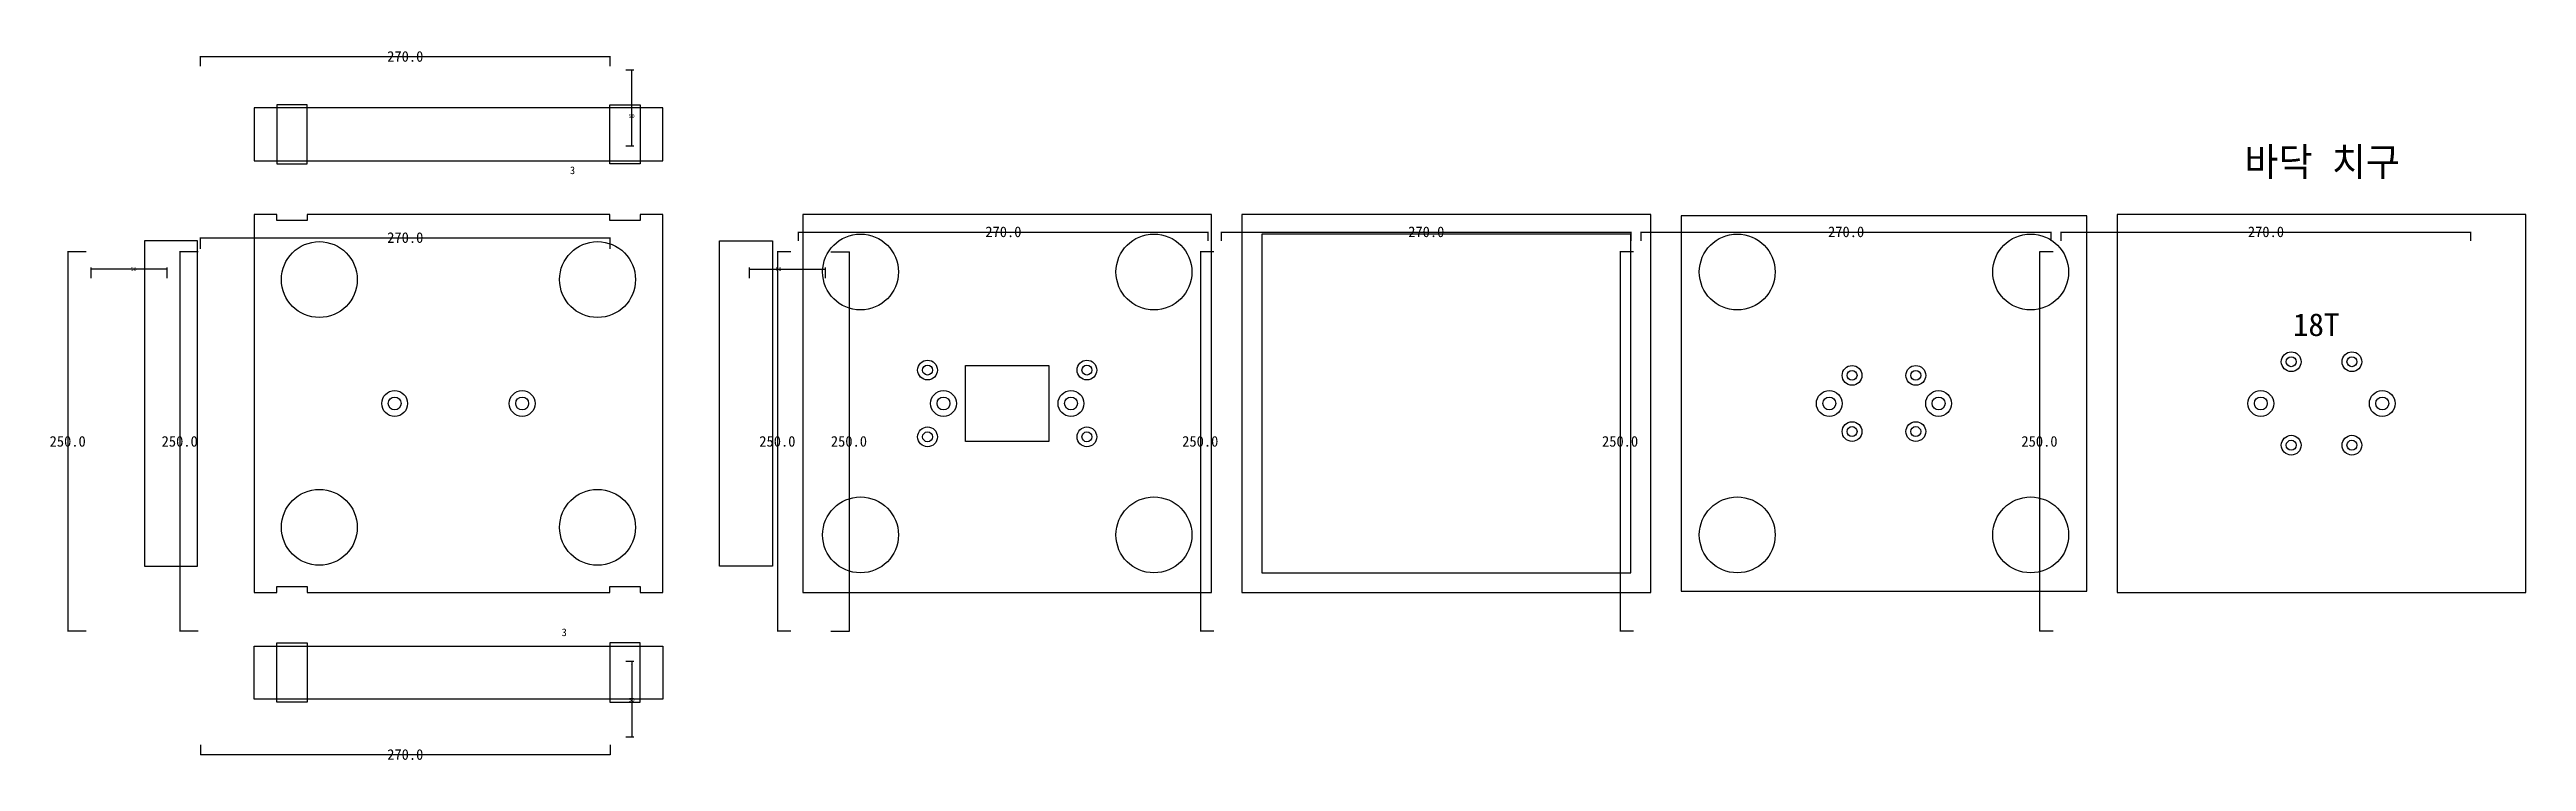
# Model space of a CAD drawing. Header units: millimetres. Extents: x 382 to 2013, y 298 to 768.
import ezdxf

# ---------------------------------------------------------------- set-up
doc = ezdxf.new("R2010")
doc.units = ezdxf.units.MM
for name, color, linetype in [('TEXT', 3, 'Continuous'), ('볼트 구멍', 7, 'Continuous'), ('치구', 7, 'Continuous'), ('치수', 7, 'Continuous')]:
    doc.layers.add(name, color=color, linetype=linetype)
doc.dimstyles.new('ISO-25', dxfattribs={"dimtxt": 2.5, "dimasz": 2.5, "dimexe": 1.25, "dimexo": 0.625, "dimtad": 1, "dimtxsty": 'Standard', "dimcen": 2.5, "dimadec": 0, "dimazin": 0, "dimtfac": 1, "dimtmove": 0, "dimatfit": 3, "dimfxl": 0, "dimarcsym": 0})
doc.dimstyles.get("Standard").update_dxf_attribs({"dimtxt": 7, "dimasz": 0.18, "dimexe": 0.18, "dimexo": 0.0625, "dimgap": 0.09, "dimtad": 0, "dimtih": 1, "dimtoh": 1, "dimdec": 1, "dimzin": 0, "dimdsep": 46, "dimtxsty": 'Standard', "dimcen": 0.09, "dimadec": 0, "dimazin": 0, "dimtfac": 1, "dimtdec": 1, "dimtofl": 0, "dimtmove": 0, "dimatfit": 3, "dimfxl": 0, "dimtolj": 1, "dimtzin": 0, "dimarcsym": 0})

# ---------------------------------------------------------------- blocks, each defined once
blk = doc.blocks.new('*D1394')
at = {"color": 0, "lineweight": -2}
for p, q in [((515.9, 731.7), (515.9, 738.2)), ((515.9, 738), (785.9, 738)), ((785.9, 731.7), (785.9, 738.2))]:
    blk.add_line(p, q, dxfattribs=at)
for points in [[(515.9, 738), (516.1, 738), (516.1, 738)], [(785.9, 738), (785.8, 738), (785.8, 738)]]:
    blk.add_solid(points)
at = {"layer": 'Defpoints'}
for p in [(515.9, 738), (785.9, 738), (515.9, 731.6), (785.9, 731.6)]:
    blk.add_point(p, dxfattribs=at)
at = {"insert": (650.9, 738), "char_height": 7, "attachment_point": 5}
blk.add_mtext('270.0', dxfattribs=at)
blk = doc.blocks.new('*D1380')
at = {"color": 0, "lineweight": -2}
for p, q in [((1743.4, 666.5), (1743.4, 672.5)), ((1743.4, 672.3), (2013.4, 672.3)), ((2013.4, 666.5), (2013.4, 672.5))]:
    blk.add_line(p, q, dxfattribs=at)
for points in [[(1743.4, 672.3), (1743.6, 672.3), (1743.6, 672.3)], [(2013.4, 672.3), (2013.2, 672.3), (2013.2, 672.3)]]:
    blk.add_solid(points)
at = {"layer": 'Defpoints'}
for p in [(1743.4, 672.3), (2013.4, 672.3), (1743.4, 666.4), (2013.4, 666.4)]:
    blk.add_point(p, dxfattribs=at)
at = {"insert": (1878.4, 672.4), "char_height": 7, "attachment_point": 5}
blk.add_mtext('270.0', dxfattribs=at)
blk = doc.blocks.new('*D1366')
at = {"color": 0, "lineweight": -2}
for p, q in [((1455.1, 666.5), (1455.1, 672.5)), ((1455.1, 672.3), (1725.1, 672.3)), ((1725.1, 666.5), (1725.1, 672.5))]:
    blk.add_line(p, q, dxfattribs=at)
for points in [[(1455.1, 672.3), (1455.3, 672.3), (1455.3, 672.3)], [(1725.1, 672.3), (1724.9, 672.3), (1724.9, 672.3)]]:
    blk.add_solid(points)
at = {"layer": 'Defpoints'}
for p in [(1455.1, 672.3), (1725.1, 672.3), (1455.1, 666.4), (1725.1, 666.4)]:
    blk.add_point(p, dxfattribs=at)
at = {"insert": (1590.1, 672.4), "char_height": 7, "attachment_point": 5}
blk.add_mtext('270.0', dxfattribs=at)
blk = doc.blocks.new('*D1352')
at = {"color": 0, "lineweight": -2}
for p, q in [((1738.2, 659.3), (1729.2, 659.3)), ((1729.3, 659.3), (1729.3, 409.3)), ((1738.2, 409.3), (1729.2, 409.3))]:
    blk.add_line(p, q, dxfattribs=at)
for points in [[(1729.3, 659.3), (1729.4, 659.1), (1729.3, 659.1)], [(1729.3, 409.3), (1729.3, 409.5), (1729.4, 409.5)]]:
    blk.add_solid(points)
at = {"layer": 'Defpoints'}
for p in [(1729.3, 659.3), (1738.2, 659.3), (1729.3, 409.3), (1738.2, 409.3)]:
    blk.add_point(p, dxfattribs=at)
at = {"insert": (1729.2, 534.3), "char_height": 7, "attachment_point": 5}
blk.add_mtext('250.0', dxfattribs=at)
blk = doc.blocks.new('*D1338')
at = {"color": 0, "lineweight": -2}
for p, q in [((1450.1, 659.3), (1441.1, 659.3)), ((1441.3, 659.3), (1441.3, 409.3)), ((1450.1, 409.3), (1441.1, 409.3))]:
    blk.add_line(p, q, dxfattribs=at)
for points in [[(1441.3, 659.3), (1441.3, 659.1), (1441.3, 659.1)], [(1441.3, 409.3), (1441.3, 409.5), (1441.3, 409.5)]]:
    blk.add_solid(points)
at = {"layer": 'Defpoints'}
for p in [(1441.3, 659.3), (1450.2, 659.3), (1441.3, 409.3), (1450.2, 409.3)]:
    blk.add_point(p, dxfattribs=at)
at = {"insert": (1441.2, 534.3), "char_height": 7, "attachment_point": 5}
blk.add_mtext('250.0', dxfattribs=at)
blk = doc.blocks.new('*D1324')
at = {"color": 0, "lineweight": -2}
for p, q in [((1166.8, 666.5), (1166.8, 672.5)), ((1166.8, 672.3), (1436.8, 672.3)), ((1436.8, 666.5), (1436.8, 672.5))]:
    blk.add_line(p, q, dxfattribs=at)
for points in [[(1166.8, 672.3), (1167, 672.3), (1167, 672.3)], [(1436.8, 672.3), (1436.6, 672.3), (1436.6, 672.3)]]:
    blk.add_solid(points)
at = {"layer": 'Defpoints'}
for p in [(1166.8, 672.3), (1436.8, 672.3), (1166.8, 666.4), (1436.8, 666.4)]:
    blk.add_point(p, dxfattribs=at)
at = {"insert": (1301.8, 672.4), "char_height": 7, "attachment_point": 5}
blk.add_mtext('270.0', dxfattribs=at)
blk = doc.blocks.new('*D1310')
at = {"color": 0, "lineweight": -2}
for p, q in [((1161.8, 659.3), (1152.8, 659.3)), ((1153, 659.3), (1153, 409.3)), ((1161.8, 409.3), (1152.8, 409.3))]:
    blk.add_line(p, q, dxfattribs=at)
for points in [[(1153, 659.3), (1153, 659.1), (1153, 659.1)], [(1153, 409.3), (1153, 409.5), (1153, 409.5)]]:
    blk.add_solid(points)
at = {"layer": 'Defpoints'}
for p in [(1153, 659.3), (1161.9, 659.3), (1153, 409.3), (1161.9, 409.3)]:
    blk.add_point(p, dxfattribs=at)
at = {"insert": (1152.9, 534.3), "char_height": 7, "attachment_point": 5}
blk.add_mtext('250.0', dxfattribs=at)
blk = doc.blocks.new('*D1296')
at = {"color": 0, "lineweight": -2}
for p, q in [((807.8, 641.8), (807.8, 649)), ((807.8, 647.8), (857.8, 647.8)), ((857.8, 641.8), (857.8, 649))]:
    blk.add_line(p, q, dxfattribs=at)
for points in [[(807.8, 647.8), (810.3, 648.2), (810.3, 647.4)], [(857.8, 647.8), (855.3, 647.4), (855.3, 648.2)]]:
    blk.add_solid(points)
at = {"layer": 'Defpoints'}
for p in [(807.8, 647.8), (807.8, 641.2), (857.8, 647.8), (857.8, 641.2)]:
    blk.add_point(p, dxfattribs=at)
at = {"insert": (826.8, 647.8), "char_height": 2.5, "attachment_point": 5}
blk.add_mtext('50', dxfattribs=at)
blk = doc.blocks.new('*D1282')
at = {"color": 0, "lineweight": -2}
for p, q in [((861.3, 659.3), (873.5, 659.3)), ((873.3, 659.3), (873.3, 409.3)), ((861.3, 409.3), (873.5, 409.3))]:
    blk.add_line(p, q, dxfattribs=at)
for points in [[(873.3, 659.3), (873.3, 659.1), (873.3, 659.1)], [(873.3, 409.3), (873.3, 409.5), (873.3, 409.5)]]:
    blk.add_solid(points)
at = {"layer": 'Defpoints'}
for p in [(861.2, 659.3), (873.3, 659.3), (861.2, 409.3), (873.3, 409.3)]:
    blk.add_point(p, dxfattribs=at)
at = {"insert": (873.2, 534.3), "char_height": 7, "attachment_point": 5}
blk.add_mtext('250.0', dxfattribs=at)
blk = doc.blocks.new('*D1268')
at = {"color": 0, "lineweight": -2}
for p, q in [((872.5, 659.3), (863.5, 659.3)), ((863.7, 659.3), (863.7, 409.3)), ((872.5, 409.3), (863.5, 409.3))]:
    blk.add_line(p, q, dxfattribs=at)
for points in [[(863.7, 659.3), (863.7, 659.1), (863.7, 659.1)], [(863.7, 409.3), (863.7, 409.5), (863.7, 409.5)]]:
    blk.add_solid(points)
at = {"layer": 'Defpoints'}
for p in [(863.7, 659.3), (872.6, 659.3), (863.7, 409.3), (872.6, 409.3)]:
    blk.add_point(p, dxfattribs=at)
at = {"insert": (863.6, 534.3), "char_height": 7, "attachment_point": 5}
blk.add_mtext('250.0', dxfattribs=at)
blk = doc.blocks.new('*D1254')
at = {"color": 0, "lineweight": -2}
for p, q in [((444, 641.8), (444, 649)), ((494, 647.8), (444, 647.8)), ((494, 641.8), (494, 649))]:
    blk.add_line(p, q, dxfattribs=at)
for points in [[(444, 647.8), (446.5, 648.2), (446.5, 647.4)], [(494, 647.8), (491.5, 647.4), (491.5, 648.2)]]:
    blk.add_solid(points)
at = {"layer": 'Defpoints'}
for p in [(444, 647.8), (444, 641.2), (494, 647.8), (494, 641.2)]:
    blk.add_point(p, dxfattribs=at)
at = {"insert": (472, 647.8), "char_height": 2.5, "attachment_point": 5}
blk.add_mtext('50', dxfattribs=at)
blk = doc.blocks.new('*D1240')
at = {"color": 0, "lineweight": -2}
for p, q in [((440.6, 659.3), (428.4, 659.3)), ((428.6, 659.3), (428.6, 409.3)), ((440.6, 409.3), (428.4, 409.3))]:
    blk.add_line(p, q, dxfattribs=at)
for points in [[(428.6, 659.3), (428.6, 659.1), (428.5, 659.1)], [(428.6, 409.3), (428.5, 409.5), (428.6, 409.5)]]:
    blk.add_solid(points)
at = {"layer": 'Defpoints'}
for p in [(428.6, 659.3), (440.6, 659.3), (428.6, 409.3), (440.6, 409.3)]:
    blk.add_point(p, dxfattribs=at)
at = {"insert": (428.5, 534.3), "char_height": 7, "attachment_point": 5}
blk.add_mtext('250.0', dxfattribs=at)
blk = doc.blocks.new('*D1226')
at = {"color": 0, "lineweight": -2}
for p, q in [((514.4, 659.3), (502.2, 659.3)), ((502.4, 659.3), (502.4, 409.3)), ((514.4, 409.3), (502.2, 409.3))]:
    blk.add_line(p, q, dxfattribs=at)
for points in [[(502.4, 659.3), (502.4, 659.1), (502.4, 659.1)], [(502.4, 409.3), (502.4, 409.5), (502.4, 409.5)]]:
    blk.add_solid(points)
at = {"layer": 'Defpoints'}
for p in [(502.4, 659.3), (514.5, 659.3), (502.4, 409.3), (514.5, 409.3)]:
    blk.add_point(p, dxfattribs=at)
at = {"insert": (502.3, 534.3), "char_height": 7, "attachment_point": 5}
blk.add_mtext('250.0', dxfattribs=at)
blk = doc.blocks.new('*D1212')
at = {"color": 0, "lineweight": -2}
for p, q in [((515.9, 661.2), (515.9, 668.7)), ((515.9, 668.5), (785.9, 668.5)), ((785.9, 661.2), (785.9, 668.7))]:
    blk.add_line(p, q, dxfattribs=at)
for points in [[(515.9, 668.5), (516.1, 668.6), (516.1, 668.5)], [(785.9, 668.5), (785.8, 668.5), (785.8, 668.6)]]:
    blk.add_solid(points)
at = {"layer": 'Defpoints'}
for p in [(515.9, 668.5), (515.9, 661.1), (785.9, 668.5), (785.9, 661.1)]:
    blk.add_point(p, dxfattribs=at)
at = {"insert": (650.9, 668.6), "char_height": 7, "attachment_point": 5}
blk.add_mtext('270.0', dxfattribs=at)
blk = doc.blocks.new('*D1198')
at = {"color": 0, "lineweight": -2}
for p, q in [((796.2, 389.5), (801.4, 389.5)), ((800.1, 389.5), (800.1, 339.5)), ((796.2, 339.5), (801.4, 339.5))]:
    blk.add_line(p, q, dxfattribs=at)
for points in [[(800.1, 389.5), (800.5, 387), (799.7, 387)], [(800.1, 339.5), (799.7, 342), (800.5, 342)]]:
    blk.add_solid(points)
at = {"layer": 'Defpoints'}
for p in [(795.6, 389.5), (800.1, 389.5), (795.6, 339.5), (800.1, 339.5)]:
    blk.add_point(p, dxfattribs=at)
at = {"insert": (800.1, 364), "char_height": 2.5, "attachment_point": 5}
blk.add_mtext('50', dxfattribs=at)
blk = doc.blocks.new('*D1184')
at = {"color": 0, "lineweight": -2}
for p, q in [((515.9, 334.3), (515.9, 327.8)), ((515.9, 327.9), (785.9, 327.9)), ((785.9, 334.3), (785.9, 327.8))]:
    blk.add_line(p, q, dxfattribs=at)
for points in [[(515.9, 327.9), (516.1, 328), (516.1, 327.9)], [(785.9, 327.9), (785.8, 327.9), (785.8, 328)]]:
    blk.add_solid(points)
at = {"layer": 'Defpoints'}
for p in [(515.9, 334.3), (515.9, 327.9), (785.9, 334.3), (785.9, 327.9)]:
    blk.add_point(p, dxfattribs=at)
at = {"insert": (650.9, 327.9), "char_height": 7, "attachment_point": 5}
blk.add_mtext('270.0', dxfattribs=at)
blk = doc.blocks.new('*D1170')
at = {"color": 0, "lineweight": -2}
for p, q in [((877.5, 666.5), (877.5, 672.5)), ((877.5, 672.3), (1147.5, 672.3)), ((1147.5, 666.5), (1147.5, 672.5))]:
    blk.add_line(p, q, dxfattribs=at)
for points in [[(877.5, 672.3), (877.7, 672.3), (877.7, 672.3)], [(1147.5, 672.3), (1147.3, 672.3), (1147.3, 672.3)]]:
    blk.add_solid(points)
at = {"layer": 'Defpoints'}
for p in [(877.5, 672.3), (1147.5, 672.3), (877.5, 666.4), (1147.5, 666.4)]:
    blk.add_point(p, dxfattribs=at)
at = {"insert": (1012.5, 672.4), "char_height": 7, "attachment_point": 5}
blk.add_mtext('270.0', dxfattribs=at)
blk = doc.blocks.new('*D1156')
at = {"color": 0, "lineweight": -2}
for p, q in [((796.2, 729.2), (801.4, 729.2)), ((800.1, 679.2), (800.1, 729.2)), ((796.2, 679.2), (801.4, 679.2))]:
    blk.add_line(p, q, dxfattribs=at)
for points in [[(800.1, 729.2), (800.5, 726.7), (799.7, 726.7)], [(800.1, 679.2), (799.7, 681.7), (800.5, 681.7)]]:
    blk.add_solid(points)
at = {"layer": 'Defpoints'}
for p in [(795.6, 729.2), (800.1, 729.2), (795.6, 679.2), (800.1, 679.2)]:
    blk.add_point(p, dxfattribs=at)
at = {"insert": (800.1, 698.7), "char_height": 2.5, "attachment_point": 5}
blk.add_mtext('50', dxfattribs=at)

msp = doc.modelspace()

# ---------------------------------------------------------------- linework, layer by layer
at = {"layer": '볼트 구멍', "color": 3}
msp.add_lwpolyline([(984.983, 559.319), (1039.983, 559.319), (1039.983, 509.319), (984.983, 509.319)], close=True, dxfattribs=at)
at = {"layer": '볼트 구멍', "color": 6}
for centre, radius in [((959.983, 556.319), 6.5), ((1064.983, 556.319), 6.5), ((1569.083, 552.819), 6.5), ((1611.083, 552.819), 6.5), ((1858.383, 561.819), 6.5), ((1898.383, 561.819), 6.5), ((970.483, 534.319), 8.5), ((1054.483, 534.319), 8.5), ((1554.083, 534.319), 8.5), ((1626.083, 534.319), 8.5), ((1838.383, 534.319), 8.5), ((1918.383, 534.319), 8.5), ((1569.083, 515.819), 6.5), ((1611.083, 515.819), 6.5), ((959.983, 512.319), 6.5), ((1064.983, 512.319), 6.5), ((1858.383, 506.819), 6.5), ((1898.383, 506.819), 6.5)]:
    msp.add_circle(centre, radius, dxfattribs=at)
at = {"layer": '볼트 구멍', "color": 3}
for centre, radius in [((959.983, 556.319), 3.25), ((1064.983, 556.319), 3.25), ((1569.083, 552.819), 3.25), ((1611.083, 552.819), 3.25), ((1858.383, 561.819), 3.25), ((1898.383, 561.819), 3.25), ((608.933, 534.319), 4.25), ((692.933, 534.319), 4.25), ((970.483, 534.319), 4.25), ((1054.483, 534.319), 4.25), ((1554.083, 534.319), 4.25), ((1626.083, 534.319), 4.25), ((1838.383, 534.319), 4.25), ((1918.383, 534.319), 4.25), ((959.983, 512.319), 3.25), ((1064.983, 512.319), 3.25), ((1569.083, 515.819), 3.25), ((1611.083, 515.819), 3.25), ((1858.383, 506.819), 3.25), ((1898.383, 506.819), 3.25)]:
    msp.add_circle(centre, radius, dxfattribs=at)
at = {"layer": '볼트 구멍', "color": 2}
for centre in [(608.933, 534.319), (692.933, 534.319)]:
    msp.add_circle(centre, 8.5, dxfattribs=at)
at = {"layer": '치구'}
for points in [[(516.283, 694.188), (785.583, 694.188), (785.583, 729.188), (516.283, 729.188)], [(516.283, 409.669), (531.283, 409.669), (531.283, 413.669), (551.283, 413.669), (551.283, 409.669), (750.583, 409.669), (750.583, 413.669), (770.583, 413.669), (770.583, 409.669), (785.583, 409.669), (785.583, 658.969), (770.583, 658.969), (770.583, 654.969), (750.583, 654.969), (750.583, 658.969), (551.283, 658.969), (551.283, 654.969), (531.283, 654.969), (531.283, 658.969), (516.283, 658.969)], [(877.833, 658.969), (877.833, 409.669), (1147.133, 409.669), (1147.133, 658.969)], [(1167.133, 658.969), (1167.133, 409.669), (1436.433, 409.669), (1436.433, 658.969)], [(1456.433, 657.969), (1456.433, 410.669), (1723.733, 410.669), (1723.733, 657.969)], [(1743.733, 658.969), (1743.733, 409.669), (2013.033, 409.669), (2013.033, 658.969)], [(479.033, 641.569), (444.033, 641.569), (444.033, 427.069), (479.033, 427.069)], [(822.833, 641.569), (857.833, 641.569), (857.833, 427.069), (822.833, 427.069)], [(1180.133, 645.969), (1180.133, 422.669), (1423.433, 422.669), (1423.433, 645.969)], [(516.283, 374.45), (785.583, 374.45), (785.583, 339.45), (516.283, 339.45)]]:
    msp.add_lwpolyline(points, close=True, dxfattribs=at)
at = {"layer": '치구', "color": 1}
for points in [[(531.283, 692.188), (551.283, 692.188), (551.283, 731.185), (531.283, 731.185)], [(770.583, 692.188), (750.583, 692.188), (750.583, 731.185), (770.583, 731.185)], [(531.283, 376.45), (551.283, 376.45), (551.283, 337.453), (531.283, 337.453)], [(770.583, 376.45), (750.583, 376.45), (750.583, 337.453), (770.583, 337.453)]]:
    msp.add_lwpolyline(points, close=True, dxfattribs=at)
at = {"layer": '치구'}
for centre in [(559.283, 615.969), (742.583, 615.969), (915.833, 620.969), (1109.133, 620.969), (1493.433, 620.969), (1686.733, 620.969), (559.283, 452.669), (742.583, 452.669), (915.833, 447.669), (1109.133, 447.669), (1493.433, 447.669), (1686.733, 447.669)]:
    msp.add_circle(centre, 25, dxfattribs=at)

# ---------------------------------------------------------------- texts
at = {"layer": 'TEXT', "linetype": 'Continuous'}
msp.add_text('바닥 치구', height=18.75, dxfattribs=at).set_placement((1827.555, 684.184))
at = {"layer": 'TEXT', "color": 1}
for s, height, p in [('3', 5, (724.395, 685.49)), ('18T', 15, (1859.545, 578.759)), ('3', 5, (718.924, 380.98))]:
    msp.add_text(s, height=height, dxfattribs=at).set_placement(p)

# ---------------------------------------------------------------- dimensions: what is measured, and where the dimension line sits
at = {"layer": '치수', "color": 4, "linetype": 'Continuous'}
for base, p1, p2, picture, middle, set_off in [((785.933, 738.01), (515.933, 731.613), (785.933, 731.613), '*D1394', (650.933, 738.01), (-35, 25)), ((785.933, 327.94), (515.933, 334.337), (785.933, 334.337), '*D1184', (650.933, 327.94), (-35, -25))]:
    dim = msp.add_linear_dim(base=base, p1=p1, p2=p2, dimstyle='Standard', dxfattribs=at)
    dim.commit()
    dim.dimension.update_dxf_attribs({"geometry": picture, "text_midpoint": middle, "dimtype": 128, "insert": set_off})
at = {"layer": '치수', "color": 4}
for base, p1, p2, angle, picture, middle, set_off in [((800.102, 729.188), (795.613, 679.188), (795.613, 729.188), 90, '*D1156', (800.102, 698.688), (-35, 25)), ((444.033, 647.796), (494.033, 641.169), (444.033, 641.169), 180, '*D1254', (472.033, 647.796), (-35, -25)), ((800.102, 339.45), (795.613, 389.45), (795.613, 339.45), 270, '*D1198', (800.102, 363.95), (-35, -25))]:
    dim = msp.add_linear_dim(base=base, p1=p1, p2=p2, angle=angle, dimstyle='ISO-25', dxfattribs=at)
    dim.commit()
    dim.dimension.update_dxf_attribs({"geometry": picture, "text_midpoint": middle, "dimtype": 128, "insert": set_off})
at = {"layer": '치수', "color": 4, "linetype": 'Continuous'}
for base, p1, p2, picture, middle, set_off in [((1147.483, 672.31), (877.483, 666.426), (1147.483, 666.426), '*D1170', (1012.483, 672.4), (-2.548, -25)), ((1436.783, 672.31), (1166.783, 666.426), (1436.783, 666.426), '*D1324', (1301.783, 672.4), (-13.248, -25)), ((1725.083, 672.31), (1455.083, 666.426), (1725.083, 666.426), '*D1366', (1590.083, 672.4), (-24.948, -25)), ((2013.383, 672.31), (1743.383, 666.426), (2013.383, 666.426), '*D1380', (1878.383, 672.4), (-36.648, -25)), ((785.933, 668.541), (515.933, 661.144), (785.933, 661.144), '*D1212', (650.933, 668.631), (-35, -25))]:
    dim = msp.add_linear_dim(base=base, p1=p1, p2=p2, dimstyle='Standard', dxfattribs=at)
    dim.commit()
    dim.dimension.update_dxf_attribs({"geometry": picture, "text_midpoint": middle, "insert": set_off})
for base, p1, p2, picture, middle, set_off in [((428.565, 409.319), (440.635, 659.319), (440.635, 409.319), '*D1240', (428.475, 534.319), (-35, -25)), ((502.403, 409.319), (514.473, 659.319), (514.473, 409.319), '*D1226', (502.313, 534.319), (-35, -25)), ((863.687, 409.319), (872.592, 659.319), (872.592, 409.319), '*D1268', (863.597, 534.319), (-2.548, -25)), ((873.301, 409.319), (861.231, 659.319), (861.231, 409.319), '*D1282', (873.211, 534.319), (35, -25)), ((1152.987, 409.319), (1161.892, 659.319), (1161.892, 409.319), '*D1310', (1152.897, 534.319), (-13.248, -25)), ((1441.287, 409.319), (1450.192, 659.319), (1450.192, 409.319), '*D1338', (1441.197, 534.319), (-24.948, -25)), ((1729.337, 409.319), (1738.242, 659.319), (1738.242, 409.319), '*D1352', (1729.247, 534.319), (-36.648, -25))]:
    dim = msp.add_linear_dim(base=base, p1=p1, p2=p2, angle=90, dimstyle='Standard', dxfattribs=at)
    dim.commit()
    dim.dimension.update_dxf_attribs({"geometry": picture, "text_midpoint": middle, "insert": set_off})
at = {"layer": '치수', "color": 4}
dim = msp.add_linear_dim(base=(857.833, 647.796), p1=(807.833, 641.169), p2=(857.833, 641.169), dimstyle='ISO-25', dxfattribs=at)
dim.commit()
dim.dimension.update_dxf_attribs({"geometry": '*D1296', "text_midpoint": (826.833, 647.796), "dimtype": 128, "insert": (35, -25)})

doc.saveas('drawing.dxf')
